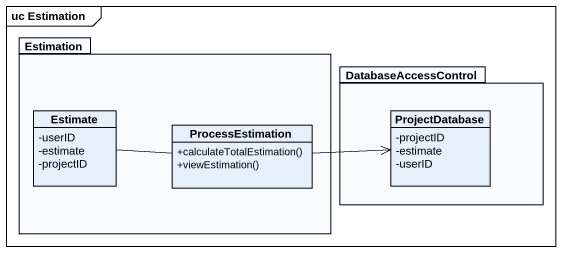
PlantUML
@startuml
mainframe uc Estimation
hide circle
hide empty members
skinparam classAttributeIconSize 0
package Estimation {
  class Estimate {
    -userID
    -estimate
    -projectID
  }
  class ProcessEstimation {
    +calculateTotalEstimation()
    +viewEstimation()
  }
}
package DatabaseAccessControl {
  class ProjectDatabase {
    -projectID
    -estimate
    -userID
  }
}
ProcessEstimation -left- Estimate
ProcessEstimation -right-> ProjectDatabase
@enduml
